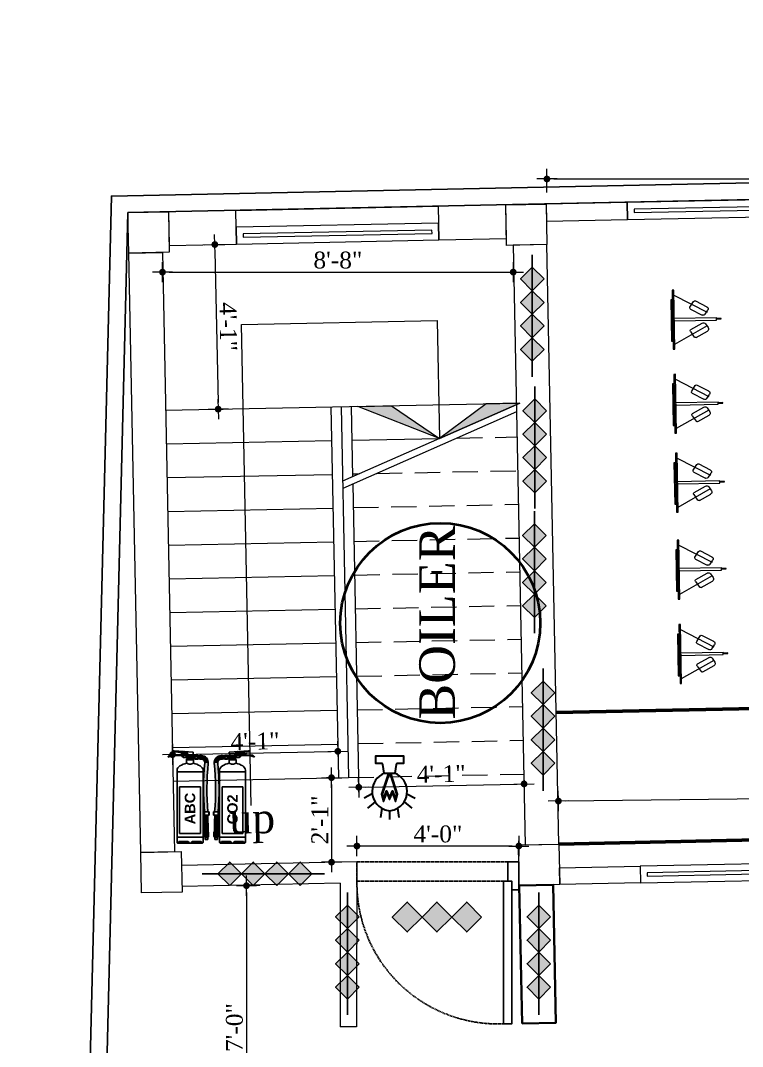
# Model space of a CAD drawing. Header units: inches. Extents: x -250485 to 735580, y -140410 to 288049.
# Drawn here: x 22207.2 to 22421.2, y 22038.8 to 22343.1 of the extents above; entities that cross this region are included whole.
import ezdxf

# ---------------------------------------------------------------- set-up
doc = ezdxf.new("R2010")
doc.units = ezdxf.units.IN
doc.header["$MEASUREMENT"] = 0
doc.header["$PDMODE"] = 35
doc.linetypes.add('DASH', pattern=[0.35, 0.25, -0.1])
doc.linetypes.add('DASHED2', pattern=[0.375, 0.25, -0.125])
doc.layers.get('0').update_dxf_attribs({"lineweight": 0})
doc.layers.get('Defpoints').update_dxf_attribs({"lineweight": 0})
for name, color, linetype, lineweight in [('A column', 106, 'Continuous', 40), ('A window', 150, 'Continuous', 0), ('COLUMN-2', 102, 'Continuous', 0), ('Emergency Light', 251, 'Continuous', 15), ('Layer1', 134, 'Continuous', 0), ('Machine', 222, 'Continuous', 0), ('New furniture', 42, 'Continuous', 9), ('New stair', 40, 'Continuous', 35), ('new stair full height', 6, 'Continuous', 0), ('New Wall', 7, 'Continuous', 5), ('New window', 132, 'Continuous', 35), ('sheet', 7, 'Continuous', 15), ('Text', 7, 'Continuous', 0), ('wall', 7, 'Continuous', 0)]:
    doc.layers.add(name, color=color, linetype=linetype, lineweight=lineweight)
for name, color, linetype in [('A site line', 7, 'Continuous'), ('BOUNDARY_WALLP1', 7, 'Continuous'), ('bp door', 40, 'Continuous'), ('fire rated wall', 7, 'Continuous'), ('FIREACC', 30, 'Continuous'), ('OUTSIDE', 253, 'Continuous')]:
    doc.layers.add(name, color=color, linetype=linetype)
doc.styles.add('ARCH', font='times.ttf')
doc.styles.add('REG', font='times.ttf')
doc.styles.get("Standard").update_dxf_attribs({"font": 'arialbd.ttf', "height": 24})
doc.dimstyles.new('Dim-Pres', dxfattribs={"dimtxt": 5.5, "dimasz": 2, "dimexe": 1.5, "dimexo": 1.5, "dimgap": 1, "dimtad": 3, "dimdec": 0, "dimzin": 3, "dimdsep": 46, "dimlunit": 4, "dimtxsty": 'REG', "dimblk": 'point', "dimcen": 2, "dimclrd": 256, "dimclre": 256, "dimclrt": 7, "dimadec": 0, "dimazin": 0, "dimtfac": 0.75, "dimtdec": 0, "dimtmove": 1, "dimatfit": 3, "dimldrblk": 'point', "dimfxl": 0, "dimtolj": 1, "dimtzin": 0, "dimlwd": -1, "dimlwe": -1, "dimarcsym": 1})

# ---------------------------------------------------------------- blocks, each defined once
blk = doc.blocks.new('A$C410B7781')
at = {"layer": 'A window', "ltscale": 30}
blk.add_lwpolyline([(-51.04, 7.56), (-51.04, 2.56), (8.96, 2.56), (8.96, 7.56), (-51.04, 7.56)], dxfattribs=at)
blk.add_lwpolyline([(-49.04, 5.56), (-49.04, 4.56), (6.96, 4.56), (6.96, 5.56)], close=True, dxfattribs=at)
blk = doc.blocks.new('dot')
at = {"color": 4}
for p, q in [((-1.5, 0), (1.5, 0)), ((0, 1.5), (0, -1.5))]:
    blk.add_line(p, q, dxfattribs=at)
at = {"color": 6, "const_width": 0.5}
blk.add_lwpolyline([(-0.25, 0, 1), (0.25, 0, 1)], format="xyb", close=True, dxfattribs=at)
blk = doc.blocks.new('point')
blk.add_blockref('dot', (0, 0))
blk = doc.blocks.new('*D109')
at = {"layer": 'Defpoints', "color": 0, "ltscale": 30, "transparency": 16777216}
for p in [(22252.2, 22127.53, -1.21), (22301.19, 22128.51, -1.21), (22301.23, 22126.35)]:
    blk.add_point(p, dxfattribs=at)
at = {"layer": 'Layer1', "ltscale": 30, "transparency": 16777216}
for p, q in [((22252.23, 22126.1), (22252.27, 22123.86)), ((22254.24, 22125.4), (22299.23, 22126.31)), ((22301.22, 22127.08), (22301.26, 22124.85))]:
    blk.add_line(p, q, dxfattribs=at)
at = {"layer": 'Layer1', "ltscale": 30, "transparency": 16777216, "xscale": 2, "yscale": 2, "zscale": 2}
for p, rotation in [((22301.23, 22126.35), 1.148867974905151), ((22252.24, 22125.36), 181.1488679749052)]:
    blk.add_blockref('point', p, dxfattribs=dict(at, rotation=rotation))
at = {"layer": 'Layer1', "color": 7, "ltscale": 30, "transparency": 16777216, "insert": (22276.67, 22129.35), "char_height": 5, "attachment_point": 5, "rotation": 1.1489, "style": 'REG'}
blk.add_mtext('\\A1;4\'-1"', dxfattribs=at)
blk = doc.blocks.new('*D110')
at = {"layer": 'Defpoints', "color": 0, "ltscale": 30, "transparency": 16777216}
for p in [(22356.18, 22129.61), (22307.19, 22128.63, -1.21), (22356.44, 22116.67)]:
    blk.add_point(p, dxfattribs=at)
at = {"layer": 'Layer1', "ltscale": 30, "transparency": 16777216}
for p, q in [((22356.36, 22120.67), (22356.47, 22115.17)), ((22307.37, 22119.67), (22307.48, 22114.19)), ((22309.45, 22115.73), (22354.44, 22116.63))]:
    blk.add_line(p, q, dxfattribs=at)
at = {"layer": 'Layer1', "ltscale": 30, "transparency": 16777216, "xscale": 2, "yscale": 2, "zscale": 2}
for p, rotation in [((22307.45, 22115.69), 181.1488679749052), ((22356.44, 22116.67), 1.148867974905151)]:
    blk.add_blockref('point', p, dxfattribs=dict(at, rotation=rotation))
at = {"layer": 'Layer1', "color": 7, "ltscale": 30, "transparency": 16777216, "insert": (22331.87, 22119.68), "char_height": 5, "attachment_point": 5, "rotation": 1.1489, "style": 'REG'}
blk.add_mtext('\\A1;4\'-1"', dxfattribs=at)
blk = doc.blocks.new('*D111')
at = {"layer": 'Defpoints', "color": 0, "ltscale": 30, "transparency": 16777216}
for p in [(22261.21, 22276.57, 12.11), (22262.19, 22227.75, -1.21), (22265.75, 22227.82)]:
    blk.add_point(p, dxfattribs=at)
at = {"layer": 'Layer1', "ltscale": 30, "transparency": 16777216}
for p, q in [((22264.15, 22276.63), (22266.27, 22276.67)), ((22264.81, 22274.64), (22265.71, 22229.82)), ((22263.65, 22227.78), (22267.24, 22227.85))]:
    blk.add_line(p, q, dxfattribs=at)
at = {"layer": 'Layer1', "ltscale": 30, "transparency": 16777216, "xscale": 2, "yscale": 2, "zscale": 2}
for p, rotation in [((22264.77, 22276.64), 91.14886797490352), ((22265.75, 22227.82), 271.1488679749035)]:
    blk.add_blockref('point', p, dxfattribs=dict(at, rotation=rotation))
at = {"layer": 'Layer1', "color": 7, "ltscale": 30, "transparency": 16777216, "insert": (22268.76, 22252.3), "char_height": 5, "attachment_point": 5, "rotation": 271.1489, "style": 'REG'}
blk.add_mtext('\\A1;4\'-1"', dxfattribs=at)
blk = doc.blocks.new('MS')
at = {"layer": 'Machine'}
for p, q in [((2395.8, 2638.3), (2670.9, 2488.9)), ((2528.8, 2535.5), (2560.1, 2582.2)), ((2575.8, 2586.1), (2670.5, 2534.7)), ((2533.1, 2518.2), (2629.1, 2466.2)), ((2655.2, 2472.6), (2677.6, 2506)), ((2747.9, 2443.5), (2747.9, 2422.3)), ((2395.8, 2227.5), (2670.9, 2376.9)), ((2528.8, 2330.3), (2560.1, 2283.6)), ((2533.1, 2347.6), (2629.1, 2399.6)), ((2575.8, 2279.7), (2670.5, 2331.1)), ((2655.2, 2393.2), (2677.6, 2359.8))]:
    blk.add_line(p, q, dxfattribs=at)
for points in [[(2382.2, 2679.8), (2395.8, 2679.8), (2395.8, 2186), (2382.2, 2186)], [(2382.2, 2266.4), (2368.6, 2266.4), (2368.6, 2613.7), (2382.2, 2613.7)], [(2747.9, 2434.9), (2787.4, 2434.9), (2787.4, 2430.9), (2747.9, 2430.9)]]:
    blk.add_lwpolyline(points, close=True, dxfattribs=at)
for points in [[(2395.8, 2443.5), (2747.9, 2443.5)], [(2395.8, 2422.3), (2747.9, 2422.3)]]:
    blk.add_lwpolyline(points, dxfattribs=at)
for centre, radius, start, end in [((2570.1, 2575.5), 12, 61.51497, 146.245), ((2538.8, 2528.8), 12, 146.245, 241.51497), ((2660.9, 2517.1), 20, 326.245, 61.51497), ((2638.6, 2483.7), 20, 241.51497, 326.245), ((2538.8, 2337), 12, 118.48503, 213.755), ((2638.6, 2382.1), 20, 33.755, 118.48503), ((2660.9, 2348.7), 20, 298.48503, 33.755), ((2570.1, 2290.3), 12, 213.755, 298.48503)]:
    blk.add_arc(centre, radius, start, end, dxfattribs=at)
blk = doc.blocks.new('A$C6C0F28B8')
at = {"layer": 'Machine'}
for p, q in [((12.97, 50.91), (27.15, 65.09)), ((39.88, 52.36), (27.15, 65.09)), ((0, 25.21), (34.93, 60.14)), ((-45.94, 41.95), (-36.65, 57.37)), ((-19.06, 46.78), (-36.65, 57.37)), ((0, 25.21), (-42.75, 51.6)), ((25.7, 38.18), (39.88, 52.36)), ((-28.15, 31.24), (-45.94, 41.95)), ((0, 25.21), (0, -32.2)), ((-9, -30.2), (-9, -2.69)), ((9, -30.2), (9, -2.69)), ((9, -30.2), (-9, -30.2))]:
    blk.add_line(p, q, dxfattribs=at)
blk.add_circle((0, 25.21), 28.79, dxfattribs=at)
blk.add_circle((0, 25.21), 28.79, dxfattribs=at)
at = {"layer": 'Machine', "yscale": 0.0393700787401485}
for p, xscale, zscale in [((-185.47, -15.49), 0.0393700787401485, 0.0393700787401485), ((185.47, -15.49), -0.0393700787401485, 0.03937007874015701), ((-185.47, -43.35), 0.0393700787401485, 0.0393700787401485), ((185.47, -43.35), -0.0393700787401485, 0.03937007874015701), ((-185.47, -72.01), 0.0393700787401485, 0.0393700787401485), ((185.47, -72.01), -0.0393700787401485, 0.03937007874015701), ((-185.47, -97.99), 0.0393700787401485, 0.0393700787401485), ((185.47, -97.99), -0.0393700787401485, 0.03937007874015701), ((-185.47, -125.74), 0.0393700787401485, 0.0393700787401485), ((185.47, -125.74), -0.0393700787401485, 0.03937007874015701)]:
    blk.add_blockref('MS', p, dxfattribs=dict(at, xscale=xscale, zscale=zscale))
blk = doc.blocks.new('gdg')
at = {"layer": 'fire rated wall'}
h = blk.add_hatch(color=1, dxfattribs=at)
h.dxf.hatch_style = 1
h.paths.add_polyline_path([(9432288.36, -5613575.81), (9432298.69, -5613586.13), (9432309.02, -5613575.81)])
h.paths.add_polyline_path([(9432309.02, -5613575.81), (9432298.69, -5613565.48), (9432288.36, -5613575.81)])
h.paths.add_polyline_path([(9432309.02, -5613575.81), (9432329.68, -5613575.81), (9432319.35, -5613565.48)])
h.paths.add_polyline_path([(9432309.02, -5613575.81), (9432319.35, -5613586.13), (9432329.68, -5613575.81)])
h = blk.add_hatch(color=1, dxfattribs=at)
h.dxf.hatch_style = 1
h.paths.add_polyline_path([(9432329.68, -5613575.81), (9432340.01, -5613586.13), (9432350.33, -5613575.81)])
h.paths.add_polyline_path([(9432350.33, -5613575.81), (9432340.01, -5613565.48), (9432329.68, -5613575.81)])
h.paths.add_polyline_path([(9432350.33, -5613575.81), (9432370.99, -5613575.81), (9432360.66, -5613565.48)])
h.paths.add_polyline_path([(9432350.33, -5613575.81), (9432360.66, -5613586.13), (9432370.99, -5613575.81)])
at = {"layer": 'fire rated wall', "color": 1, "elevation": 0}
for points in [[(9432298.69, -5613586.13), (9432309.02, -5613575.81), (9432298.69, -5613565.48), (9432288.36, -5613575.81)], [(9432319.35, -5613586.13), (9432329.68, -5613575.81), (9432319.35, -5613565.48), (9432309.02, -5613575.81)], [(9432340.01, -5613586.13), (9432350.33, -5613575.81), (9432340.01, -5613565.48), (9432329.68, -5613575.81)], [(9432360.66, -5613586.13), (9432370.99, -5613575.81), (9432360.66, -5613565.48), (9432350.33, -5613575.81)]]:
    blk.add_lwpolyline(points, close=True, dxfattribs=at)
blk.add_lwpolyline([(9432274.59, -5613575.81), (9432381.96, -5613575.81)], dxfattribs=at)
blk = doc.blocks.new('FD-1')
at = {"ltscale": 100000}
h = blk.add_hatch(color=1, dxfattribs=at)
h.paths.add_polyline_path([(3873.9, -11549.16), (3870.55, -11545.81), (3867.21, -11549.15), (3867.22, -11549.16), (3867.21, -11549.18), (3870.55, -11552.52)])
h.paths.add_polyline_path([(3863.86, -11545.81), (3860.51, -11549.17), (3863.86, -11552.52), (3867.21, -11549.18), (3867.19, -11549.17), (3867.21, -11549.15)])
h = blk.add_hatch(color=1, dxfattribs=at)
h.paths.add_polyline_path([(3880.59, -11549.16), (3877.23, -11545.81), (3873.89, -11549.15), (3873.9, -11549.16), (3873.89, -11549.18), (3877.24, -11552.52)])
h.paths.add_polyline_path([(3870.55, -11545.81), (3867.19, -11549.17), (3870.55, -11552.52), (3873.89, -11549.18), (3873.88, -11549.17), (3873.89, -11549.15)])
at = {"layer": 'bp door', "color": 1, "linetype": 'DASH'}
for p, q in [((3854.63, -11557.2), (3888.54, -11557.2)), ((3888.54, -11557.2), (3888.54, -11561.56)), ((3854.63, -11561.56), (3888.54, -11561.56))]:
    blk.add_line(p, q, dxfattribs=at)
at = {"layer": 'bp door', "color": 1}
for points in [[(3855.56, -11525.15), (3853.69, -11525.15), (3853.69, -11557.2), (3855.56, -11557.2)], [(3860.51, -11549.17), (3863.86, -11552.52), (3867.22, -11549.16), (3863.86, -11545.81)], [(3867.19, -11549.17), (3870.55, -11552.52), (3873.9, -11549.16), (3870.55, -11545.81)], [(3873.88, -11549.17), (3877.24, -11552.52), (3880.59, -11549.16), (3877.23, -11545.81)], [(3854.63, -11557.2), (3853.69, -11557.2), (3853.69, -11555.32), (3852.13, -11555.32), (3852.13, -11561.56), (3854.63, -11561.56)]]:
    blk.add_lwpolyline(points, close=True, dxfattribs=at)
at = {"layer": 'bp door', "color": 1, "linetype": 'DASH'}
blk.add_arc((3856.85, -11556.82), 31.7, 359.3284, 92.3206, dxfattribs=at)
blk = doc.blocks.new('*D366')
at = {"layer": 'Defpoints', "color": 0, "ltscale": 30, "transparency": 16777216}
for p in [(22302.39, 22118.53, -12.82), (22299.37, 22093.47), (22302.89, 22093.47, -12.82)]:
    blk.add_point(p, dxfattribs=at)
at = {"layer": 'Layer1', "ltscale": 30, "transparency": 16777216}
for p, q in [((22299.7, 22118.53), (22297.87, 22118.53)), ((22299.37, 22116.53), (22299.37, 22095.47)), ((22299.87, 22093.47), (22297.87, 22093.47))]:
    blk.add_line(p, q, dxfattribs=at)
at = {"layer": 'Layer1', "ltscale": 30, "transparency": 16777216, "xscale": 2, "yscale": 2, "zscale": 2}
for p, rotation in [((22299.37, 22118.53), 90), ((22299.37, 22093.47), 270)]:
    blk.add_blockref('point', p, dxfattribs=dict(at, rotation=rotation))
at = {"layer": 'Layer1', "color": 7, "ltscale": 30, "transparency": 16777216, "insert": (22295.87, 22106), "char_height": 5, "attachment_point": 5, "rotation": 90, "style": 'REG'}
blk.add_mtext('\\A1;2\'-1"', dxfattribs=at)
blk = doc.blocks.new('*D367')
at = {"layer": 'Defpoints', "color": 0, "ltscale": 30, "transparency": 16777216}
for p in [(22306.9, 22098.26), (22306.9, 22093.55, -12.82), (22354.9, 22093.55, -12.82)]:
    blk.add_point(p, dxfattribs=at)
at = {"layer": 'Layer1', "ltscale": 30, "transparency": 16777216}
for p, q in [((22306.9, 22097.36), (22306.9, 22099.76)), ((22354.9, 22097.36), (22354.9, 22099.76)), ((22352.9, 22098.26), (22308.9, 22098.26))]:
    blk.add_line(p, q, dxfattribs=at)
at = {"layer": 'Layer1', "ltscale": 30, "transparency": 16777216, "xscale": 2, "yscale": 2, "zscale": 2, "rotation": 180}
blk.add_blockref('point', (22306.9, 22098.26), dxfattribs=at)
at = {"layer": 'Layer1', "ltscale": 30, "transparency": 16777216, "xscale": 2, "yscale": 2, "zscale": 2}
blk.add_blockref('point', (22354.9, 22098.26), dxfattribs=at)
at = {"layer": 'Layer1', "color": 7, "ltscale": 30, "transparency": 16777216, "insert": (22330.9, 22101.81), "char_height": 5, "attachment_point": 5, "style": 'REG'}
blk.add_mtext('\\A1;4\'-0"', dxfattribs=at)
blk = doc.blocks.new('A$C16DB04AD')
at = {"layer": 'Emergency Light', "color": 154, "lineweight": 30}
for p, q in [((-6.54, -14.39), (-9.59, -15.98)), ((6.54, -14.39), (9.59, -15.98)), ((-5.43, -17.4), (-8.33, -19.77)), ((5.43, -17.4), (8.33, -19.77)), ((-2.95, -19.78), (-3.46, -23.22)), ((0, -20.7), (0, -24)), ((2.95, -19.78), (3.46, -23.22))]:
    blk.add_line(p, q, dxfattribs=at)
blk.add_lwpolyline([(-2, -6.57), (-2.49, -3.28, 0.371278), (-2.94, -2.89), (-5.25, -2.89), (-5.25, 0), (5.25, 0), (5.25, -2.89), (2.94, -2.89, 0.371278), (2.49, -3.28), (2, -6.57)], format="xyb", dxfattribs=at)
at = {"layer": 'Emergency Light', "color": 1, "lineweight": 30}
blk.add_lwpolyline([(-0.43, -6.57), (-3.01, -14.48), (-2.28, -17.27), (-1.1, -13.91), (0, -16.5), (1.1, -13.91), (2.28, -17.27), (3.01, -14.48), (0.43, -6.57)], dxfattribs=at)
blk.add_lwpolyline([(0.43, -7.28, 0.690361), (-0.43, -7.28), (-2.75, -14.5), (-2.25, -16.42), (-1.12, -13.21), (0, -15.86), (1.12, -13.21), (2.25, -16.42), (2.75, -14.5), (0.43, -7.28)], format="xyb", dxfattribs=at)
at = {"layer": 'Emergency Light', "color": 154, "lineweight": 30}
blk.add_lwpolyline([(-2.02, -6.58), (2, -6.57)], dxfattribs=at)
for centre, radius, start, end in [((0.78, -13.41), 7.38, 112.0671, 245.9767), ((-0.78, -13.41), 7.38, 294.0233, 67.9329), ((0, -15.96), 4.74, 241.9689, 298.0311)]:
    blk.add_arc(centre, radius, start, end, dxfattribs=at)
blk = doc.blocks.new('*U196')
at = {"layer": 'OUTSIDE', "linetype": 'Continuous'}
for points in [[(-100.1, 481.8), (-104.2, 460.2), (-78.9, 477.6)], [(-78.9, 477.6), (-104.2, 460.2), (-84.3, 462.4)], [(-85.3, 498), (-100.1, 481.8), (-46.6, 485.8)], [(-46.6, 485.8), (-100.1, 481.8), (-64, 484)], [(-64, 484), (-100.1, 481.8), (-78.9, 477.6)], [(-64.2, 504), (-85.3, 498), (-52.4, 503.4)], [(-52.4, 503.4), (-85.3, 498), (-46.6, 502.2)], [(-43.2, 502.2), (-85.3, 498), (-43.2, 485.8)], [(-85.3, 498), (-43.2, 502.2), (-46.6, 502.2)], [(-85.3, 498), (-46.6, 485.8), (-43.2, 485.8)], [(-52.4, 503.4), (-58.3, 504), (-64.2, 504)], [(-46.6, 485.8), (-64, 484), (-52.4, 484.6)], [(-52.4, 484.6), (-64, 484), (-58.3, 484)], [(-84.3, 462.4), (-104.2, 460.2), (-76.6, 321.2)], [(-104.2, 460.2), (-96.6, 320.1), (-76.6, 321.2)], [(-96.6, 320.1), (-102.4, 180), (-82.5, 180)], [(-76.6, 321.2), (-96.6, 320.1), (-82.5, 180)], [(-82, 160), (-102.8, 111), (-82.8, 111)], [(-102, 160), (-102.8, 111), (-82, 160)], [(-102.8, 111), (-104.2, 62), (-84.2, 62)], [(-82.8, 111), (-102.8, 111), (-84.2, 62)]]:
    blk.add_solid(points, dxfattribs=at)
blk = doc.blocks.new('*U195')
at = {"layer": 'OUTSIDE', "linetype": 'Continuous'}
for points in [[(0, 488.3), (-0.7, 487.2), (0.9, 485.5)], [(-0.7, 487.2), (-0.3, 486), (0.9, 485.5)], [(0.4, 499.9), (0, 488.3), (0.9, 485.5)], [(0.8, 499.9), (0.4, 499.9), (0.9, 485.5)], [(0.9, 499.9), (0.8, 499.9), (0.9, 485.5)], [(0.9, 499.9), (0.9, 485.5), (1.7, 488.3)], [(1.2, 499.9), (0.9, 499.9), (1.7, 488.3)], [(1.7, 488.3), (0.9, 485.5), (2.4, 487.2)], [(2.4, 487.2), (0.9, 485.5), (2, 486)]]:
    blk.add_solid(points, dxfattribs=at)
blk = doc.blocks.new('CO2')
at = {"layer": 'FIREACC', "color": 31}
for p, q in [((-39657, 31717.2), (-39568.9, 31723.6)), ((-39657, 31717.2), (-39655.8, 31701.2)), ((-39630.5, 31701.2), (-39655.9, 31701.2)), ((-39655.9, 31685.2), (-39655.9, 31701.2)), ((-39655.3, 31701.2), (-39655.7, 31707.1)), ((-39651.6, 31705.1), (-39631.2, 31704)), ((-39651.5, 31703.5), (-39651.6, 31705.1)), ((-39651.6, 31702.6), (-39630.7, 31701.9)), ((-39630.7, 31704), (-39626.1, 31703.7)), ((-39630.2, 31701.9), (-39604.6, 31701.1)), ((-39628.1, 31701.2), (-39630, 31701.2)), ((-39628.1, 31697.8), (-39628.1, 31701.2)), ((-39628.1, 31685.2), (-39628.1, 31697.1)), ((-39623.8, 31709.3), (-39623.6, 31706.3)), ((-39623.7, 31707.7), (-39603.7, 31706.7)), ((-39621.8, 31711.8), (-39606.4, 31714)), ((-39605.9, 31714.1), (-39564.7, 31719.9)), ((-39604.2, 31701.1), (-39557.5, 31699.5)), ((-39603.3, 31706.6), (-39552.1, 31703.9)), ((-39658, 31682), (-39626, 31682)), ((-39658, 31682), (-39658, 31666)), ((-39657.2, 31685.2), (-39626.8, 31685.2)), ((-39657.2, 31683.6), (-39657.2, 31682)), ((-39657.2, 31683.6), (-39626.8, 31683.6)), ((-39626.8, 31683.6), (-39626.8, 31682)), ((-39626, 31682), (-39626, 31666)), ((-39702, 31633.6), (-39702, 31300.6)), ((-39582, 31633.6), (-39582, 31300.6)), ((-39655.3, 31305.6), (-39691, 31305.6)), ((-39628.7, 31305.6), (-39593.9, 31305.6))]:
    blk.add_line(p, q, dxfattribs=at)
for centre, radius in [((-39653.4, 31703.3), 0.818), ((-39642, 31693.2), 8), ((-39642, 31693.2), 7.11)]:
    blk.add_circle(centre, radius, dxfattribs=at)
for centre, radius, start, end in [((-39653.4, 31703.3), 1.96, 184.1612, 4.1612), ((-39626, 31706.1), 2.4, 266.9201, 4.1612), ((-39621.4, 31709.5), 2.4, 97.9905, 184.1612), ((-39568.7, 31719.6), 4, 4.1612, 94.1612), ((-39562.3, 31655.6), 44.2, 59.9746, 83.8066), ((-39555.6, 31687.7), 16.6, 21.9213, 77.9269), ((-39675.9, 31630.6), 26.3, 119.5311, 173.3898), ((-39641.5, 31581.1), 86.5, 100.9999, 123.208), ((-39657.2, 31684.4), 0.8, 90, 270), ((-39626.8, 31684.4), 0.8, 270, 90), ((-39642.5, 31581.1), 86.5, 56.792, 79.0001), ((-39608.1, 31630.6), 26.3, 6.6102, 60.4689), ((-39697.8, 31302.3), 4.51, 202.0814, 252.7663), ((-39699.4, 31302.4), 4.45, 276.3773, 340.9868), ((-39686.5, 31298.3), 9.06, 135.2683, 162.981), ((-39690.5, 31301.8), 3.74, 83.2574, 130.4174), ((-39654.9, 31298.8), 6.79, 39.6417, 93.3999), ((-39642.3, 31305.7), 7.75, 199.8006, 272.52), ((-39641.7, 31305.7), 7.75, 267.48, 340.1994), ((-39629.1, 31298.8), 6.79, 86.6001, 140.3583), ((-39593.5, 31301.8), 3.74, 49.5826, 96.7426), ((-39597.5, 31298.3), 9.06, 17.019, 44.7317), ((-39584.6, 31302.4), 4.45, 199.0132, 263.6227), ((-39586.2, 31302.3), 4.51, 287.2337, 337.9186)]:
    blk.add_arc(centre, radius, start, end, dxfattribs=at)
at = {"layer": 'OUTSIDE', "color": 31}
for p, q in [((-39694.1, 31701.2), (-39689.3, 31701.2)), ((-39677.2, 31701.2), (-39665.8, 31701.2)), ((-39677.2, 31701.2), (-39677.2, 31685.2)), ((-39677.2, 31697.8), (-39665.5, 31697.8)), ((-39677.2, 31688.6), (-39665.5, 31688.6)), ((-39677.1, 31698.9), (-39665.5, 31698.9)), ((-39677.1, 31687.5), (-39665.5, 31687.5)), ((-39661.2, 31699.5), (-39655.9, 31699.5)), ((-39661.2, 31699.5), (-39661.2, 31686.9)), ((-39661.2, 31695.5), (-39655.9, 31695.5)), ((-39661.2, 31690.9), (-39655.9, 31690.9)), ((-39661.2, 31686.9), (-39655.9, 31686.9)), ((-39655.8, 31701.2), (-39655.3, 31701.2)), ((-39644.9, 31695), (-39646.8, 31696.2)), ((-39642.7, 31689.4), (-39644.7, 31699.8)), ((-39642.4, 31697.9), (-39642.7, 31688.6)), ((-39642.4, 31697.9), (-39642, 31697.9)), ((-39641.7, 31697.9), (-39642, 31697.9)), ((-39641.7, 31697.9), (-39642, 31697.9)), ((-39641.7, 31697.9), (-39641.3, 31688.6)), ((-39641.3, 31689.4), (-39639.3, 31699.8)), ((-39639.1, 31695), (-39637.2, 31696.2)), ((-39632.4, 31706.4), (-39630.6, 31706.4)), ((-39630.6, 31705.7), (-39632.4, 31705.7)), ((-39677.2, 31685.2), (-39665.8, 31685.2)), ((-39702, 31626), (-39582, 31626)), ((-39702, 31326), (-39582, 31326)), ((-39699.2, 31298), (-39584.8, 31298))]:
    blk.add_line(p, q, dxfattribs=at)
at = {"layer": 'OUTSIDE', "color": 1}
for p, q in [((-39677.3, 31699.8), (-39679.9, 31699.8)), ((-39677.3, 31686.6), (-39679.9, 31686.6)), ((-39694.1, 31685.2), (-39689.3, 31685.2)), ((-39690, 31557.8), (-39690, 31341.8)), ((-39594, 31557.8), (-39690, 31557.8)), ((-39594, 31341.8), (-39594, 31557.8)), ((-39730, 31442), (-39730, 31426)), ((-39702, 31442), (-39730, 31442)), ((-39702, 31426), (-39730, 31426)), ((-39727.9, 31442), (-39727.9, 31426)), ((-39708, 31442), (-39708, 31426)), ((-39727.7, 31347.6), (-39727.7, 31346)), ((-39708.5, 31347.6), (-39727.7, 31347.6)), ((-39727.2, 31346), (-39727.7, 31346)), ((-39727.7, 31346), (-39727.7, 31328)), ((-39727.2, 31345.9), (-39727.2, 31328)), ((-39710.1, 31326), (-39726.1, 31326)), ((-39724.9, 31325), (-39724.9, 31326)), ((-39724.9, 31325), (-39711.3, 31325)), ((-39721.9, 31346), (-39724.3, 31346)), ((-39724.3, 31345.9), (-39724.3, 31328)), ((-39724.3, 31325), (-39724.3, 31314)), ((-39724.3, 31324.1), (-39711.8, 31324.1)), ((-39711.8, 31314), (-39724.3, 31314)), ((-39721.9, 31345.9), (-39721.9, 31328)), ((-39719.3, 31326), (-39719.3, 31346)), ((-39716.9, 31346), (-39719.3, 31346)), ((-39716.9, 31326), (-39716.9, 31346)), ((-39716.9, 31326), (-39716.9, 31346)), ((-39714.2, 31346), (-39711.8, 31346)), ((-39714.2, 31345.9), (-39714.2, 31328)), ((-39711.8, 31345.9), (-39711.8, 31328)), ((-39711.8, 31325), (-39711.8, 31314)), ((-39711.3, 31325), (-39711.3, 31326)), ((-39708.9, 31346), (-39708.5, 31346)), ((-39708.9, 31345.9), (-39708.9, 31328)), ((-39708.5, 31347.6), (-39708.5, 31346)), ((-39708.5, 31346), (-39708.5, 31328)), ((-39690, 31341.8), (-39594, 31341.8))]:
    blk.add_line(p, q, dxfattribs=at)
at = {"layer": 'OUTSIDE', "color": 31}
for centre, radius, start, end in [((-39694, 31669), 32.2, 90.1556, 185.0263), ((-39691.3, 31730.2), 45.1, 272.4836, 284.5448), ((-39666, 31693.8), 7.45, 50.2127, 88.8117), ((-39666, 31692.6), 7.45, 271.1883, 309.7873), ((-39665.6, 31700.9), 1.98, 271.9881, 358.9526), ((-39667.9, 31693.2), 5.13, 297.4534, 62.5466), ((-39665.6, 31685.5), 1.98, 1.0474, 88.0119), ((-39642, 31693.2), 5.65, 115.6308, 148.0837), ((-39642, 31693.2), 3.41, 125.5003, 148.0837), ((-39642, 31687.6), 1.22, 124.6063, 55.8009), ((-39642, 31693.2), 3.41, 31.9163, 54.4997), ((-39642, 31693.2), 5.65, 31.9163, 64.3692), ((-39632.4, 31706), 0.343, 90, 270), ((-39617.3, 31705.9), 14, 181.0255, 178.2204), ((-39617.3, 31705.9), 13.6, 181.0585, 178.1631), ((-39630.6, 31706), 0.343, 270, 90), ((-40885.3, 31546.6), 1165.4, 354.8506, 5.8887), ((-39694, 31669), 16.2, 90.3251, 183.7727), ((-40874.1, 31547.2), 1170.2, 354.8444, 5.9227), ((-39644.1, 31689.8), 27.6, 239.6837, 274.3046), ((-39639.5, 31687.9), 25.7, 264.3962, 301.6155)]:
    blk.add_arc(centre, radius, start, end, dxfattribs=at)
at = {"layer": 'OUTSIDE', "color": 1}
for centre, radius, start, end in [((-39691.3, 31656.2), 45.1, 75.4552, 87.5164), ((-42910.4, 31458.9), 3186.3, 357.9975, 359.4077), ((-42910.4, 31458.9), 3202.3, 358.0075, 359.4106), ((-39724.8, 31328.7), 2.97, 192.2541, 244.019), ((-39724.3, 31328.7), 2.97, 192.2541, 244.019), ((-39721.4, 31328.7), 2.97, 192.2541, 244.019), ((-39719, 31328.7), 2.97, 192.2541, 244.019), ((-39717.1, 31328.7), 2.97, 295.981, 347.7459), ((-39714.7, 31328.7), 2.97, 295.981, 347.7459), ((-39711.8, 31328.7), 2.97, 295.981, 347.7459), ((-39711.4, 31328.7), 2.97, 295.981, 347.7459)]:
    blk.add_arc(centre, radius, start, end, dxfattribs=at)
at = {"layer": 'OUTSIDE', "color": 1, "linetype": 'Continuous', "xscale": 0.8000000000029104, "yscale": 0.7999999999992724, "zscale": 0.7999999999999443}
blk.add_blockref('*U196', (-39642.7, 31298), dxfattribs=at)
at = {"layer": 'OUTSIDE', "color": 31, "linetype": 'Continuous', "xscale": 0.8000000000029104, "yscale": 0.7999999999992724, "zscale": 0.7999999999999443}
blk.add_blockref('*U195', (-39642.7, 31298), dxfattribs=at)
at = {"layer": 'sheet', "color": 5, "insert": (-39666.5, 31384.5), "char_height": 48, "width": 165, "attachment_point": 1, "rotation": 90}
blk.add_mtext('{\\C6;CO2}', dxfattribs=at)
blk = doc.blocks.new('ABC')
at = {"layer": 'FIREACC', "color": 11}
for p, q in [((-39154.2, 31706.6), (-39205.4, 31703.9)), ((-39153.3, 31701.1), (-39200, 31699.5)), ((-39151.6, 31714.1), (-39192.8, 31719.9)), ((-39100.5, 31717.2), (-39188.6, 31723.6)), ((-39133.8, 31707.7), (-39153.8, 31706.7)), ((-39127.3, 31701.9), (-39152.9, 31701.1)), ((-39135.7, 31711.8), (-39151.1, 31714)), ((-39133.7, 31709.3), (-39133.9, 31706.3)), ((-39126.8, 31704), (-39131.4, 31703.7)), ((-39129.4, 31697.8), (-39129.4, 31701.2)), ((-39129.4, 31701.2), (-39127.5, 31701.2)), ((-39129.4, 31685.2), (-39129.4, 31697.1)), ((-39127, 31701.2), (-39101.6, 31701.2)), ((-39105.9, 31702.6), (-39126.8, 31701.9)), ((-39105.9, 31705.1), (-39126.3, 31704)), ((-39106, 31703.5), (-39105.9, 31705.1)), ((-39102.2, 31701.2), (-39101.8, 31707.1)), ((-39100.5, 31717.2), (-39101.7, 31701.2)), ((-39101.6, 31685.2), (-39101.6, 31701.2)), ((-39099.5, 31682), (-39131.5, 31682)), ((-39131.5, 31682), (-39131.5, 31666)), ((-39100.3, 31685.2), (-39130.7, 31685.2)), ((-39130.7, 31683.6), (-39130.7, 31682)), ((-39100.3, 31683.6), (-39130.7, 31683.6)), ((-39100.3, 31683.6), (-39100.3, 31682)), ((-39099.5, 31682), (-39099.5, 31666)), ((-39175.5, 31633.6), (-39175.5, 31300.6)), ((-39055.5, 31633.6), (-39055.5, 31300.6)), ((-39128.8, 31305.6), (-39163.6, 31305.6)), ((-39102.2, 31305.6), (-39066.5, 31305.6))]:
    blk.add_line(p, q, dxfattribs=at)
for centre, radius in [((-39115.5, 31693.2), 8), ((-39115.5, 31693.2), 7.11), ((-39104.1, 31703.3), 0.818)]:
    blk.add_circle(centre, radius, dxfattribs=at)
for centre, radius, start, end in [((-39201.9, 31687.7), 16.6, 102.0731, 158.0787), ((-39195.2, 31655.6), 44.2, 96.1934, 120.0254), ((-39188.8, 31719.6), 4, 85.8388, 175.8388), ((-39136.1, 31709.5), 2.4, 355.8388, 82.0095), ((-39131.5, 31706.1), 2.4, 175.8388, 273.0799), ((-39104.1, 31703.3), 1.96, 175.8388, 355.8388), ((-39149.4, 31630.6), 26.3, 119.5311, 173.3898), ((-39115, 31581.1), 86.5, 100.9999, 123.208), ((-39130.7, 31684.4), 0.8, 90, 270), ((-39100.3, 31684.4), 0.8, 270, 90), ((-39116, 31581.1), 86.5, 56.792, 79.0001), ((-39081.6, 31630.6), 26.3, 6.6102, 60.4689), ((-39171.3, 31302.3), 4.51, 202.0814, 252.7663), ((-39172.9, 31302.4), 4.45, 276.3773, 340.9868), ((-39160, 31298.3), 9.06, 135.2683, 162.981), ((-39164, 31301.8), 3.74, 83.2574, 130.4174), ((-39128.4, 31298.8), 6.79, 39.6417, 93.3999), ((-39115.8, 31305.7), 7.75, 199.8006, 272.52), ((-39115.2, 31305.7), 7.75, 267.48, 340.1994), ((-39102.6, 31298.8), 6.79, 86.6001, 140.3583), ((-39067, 31301.8), 3.74, 49.5826, 96.7426), ((-39071, 31298.3), 9.06, 17.019, 44.7317), ((-39058.1, 31302.4), 4.45, 199.0132, 263.6227), ((-39059.7, 31302.3), 4.51, 287.2337, 337.9186)]:
    blk.add_arc(centre, radius, start, end, dxfattribs=at)
at = {"layer": 'OUTSIDE', "color": 11}
for p, q in [((-39125.1, 31706.4), (-39126.9, 31706.4)), ((-39126.9, 31705.7), (-39125.1, 31705.7)), ((-39118.4, 31695), (-39120.3, 31696.2)), ((-39116.2, 31689.4), (-39118.2, 31699.8)), ((-39115.8, 31697.9), (-39116.2, 31688.6)), ((-39115.8, 31697.9), (-39115.5, 31697.9)), ((-39115.8, 31697.9), (-39115.5, 31697.9)), ((-39115.1, 31697.9), (-39115.5, 31697.9)), ((-39115.1, 31697.9), (-39114.8, 31688.6)), ((-39114.8, 31689.4), (-39112.8, 31699.8)), ((-39112.6, 31695), (-39110.7, 31696.2)), ((-39101.7, 31701.2), (-39102.2, 31701.2)), ((-39096.3, 31699.5), (-39101.6, 31699.5)), ((-39096.3, 31695.5), (-39101.6, 31695.5)), ((-39096.3, 31690.9), (-39101.6, 31690.9)), ((-39096.3, 31686.9), (-39101.6, 31686.9)), ((-39096.3, 31699.5), (-39096.3, 31686.9)), ((-39080.4, 31698.9), (-39092, 31698.9)), ((-39080.3, 31697.8), (-39092, 31697.8)), ((-39080.3, 31688.6), (-39092, 31688.6)), ((-39080.4, 31687.5), (-39092, 31687.5)), ((-39080.3, 31701.2), (-39091.7, 31701.2)), ((-39080.3, 31701.2), (-39080.3, 31685.2)), ((-39080.2, 31686.6), (-39077.6, 31686.6)), ((-39080.3, 31685.2), (-39091.7, 31685.2)), ((-39063.4, 31685.2), (-39068.2, 31685.2)), ((-39055.5, 31626), (-39175.5, 31626)), ((-39055.5, 31326), (-39175.5, 31326)), ((-39058.3, 31298), (-39172.7, 31298))]:
    blk.add_line(p, q, dxfattribs=at)
at = {"layer": 'OUTSIDE', "color": 1}
for p, q in [((-39080.2, 31699.8), (-39077.6, 31699.8)), ((-39063.4, 31701.2), (-39068.2, 31701.2)), ((-39163.5, 31341.8), (-39163.5, 31557.8)), ((-39163.5, 31557.8), (-39067.5, 31557.8)), ((-39067.5, 31557.8), (-39067.5, 31341.8)), ((-39055.5, 31442), (-39027.5, 31442)), ((-39055.5, 31426), (-39027.5, 31426)), ((-39049.5, 31442), (-39049.5, 31426)), ((-39029.6, 31442), (-39029.6, 31426)), ((-39027.5, 31442), (-39027.5, 31426)), ((-39067.5, 31341.8), (-39163.5, 31341.8)), ((-39049, 31347.6), (-39049, 31346)), ((-39049, 31347.6), (-39029.8, 31347.6)), ((-39048.6, 31346), (-39049, 31346)), ((-39049, 31346), (-39049, 31328)), ((-39048.6, 31345.9), (-39048.6, 31328)), ((-39047.4, 31326), (-39031.4, 31326)), ((-39046.2, 31325), (-39046.2, 31326)), ((-39032.6, 31325), (-39046.2, 31325)), ((-39043.3, 31346), (-39045.7, 31346)), ((-39045.7, 31345.9), (-39045.7, 31328)), ((-39045.7, 31325), (-39045.7, 31314)), ((-39033.2, 31324.1), (-39045.7, 31324.1)), ((-39045.7, 31314), (-39033.2, 31314)), ((-39043.3, 31345.9), (-39043.3, 31328)), ((-39040.6, 31326), (-39040.6, 31346)), ((-39040.6, 31326), (-39040.6, 31346)), ((-39040.6, 31346), (-39038.2, 31346)), ((-39038.2, 31326), (-39038.2, 31346)), ((-39035.6, 31346), (-39033.2, 31346)), ((-39035.6, 31345.9), (-39035.6, 31328)), ((-39033.2, 31345.9), (-39033.2, 31328)), ((-39033.2, 31325), (-39033.2, 31314)), ((-39032.6, 31325), (-39032.6, 31326)), ((-39030.3, 31346), (-39029.8, 31346)), ((-39030.3, 31345.9), (-39030.3, 31328)), ((-39029.8, 31347.6), (-39029.8, 31346)), ((-39029.8, 31346), (-39029.8, 31328))]:
    blk.add_line(p, q, dxfattribs=at)
at = {"layer": 'OUTSIDE', "color": 11}
for centre, radius, start, end in [((-39140.2, 31705.9), 14, 1.7796, 358.9745), ((-39140.2, 31705.9), 13.6, 1.8369, 358.9415), ((-39126.9, 31706), 0.343, 90, 270), ((-39125.1, 31706), 0.343, 270, 90), ((-39115.5, 31693.2), 5.65, 115.6308, 148.0837), ((-39115.5, 31693.2), 3.41, 125.5003, 148.0837), ((-39115.5, 31687.6), 1.22, 124.1991, 55.3937), ((-39115.5, 31693.2), 3.41, 31.9163, 54.4997), ((-39115.5, 31693.2), 5.65, 31.9163, 64.3692), ((-39091.5, 31693.8), 7.45, 91.1883, 129.7873), ((-39091.5, 31692.6), 7.45, 230.2127, 268.8117), ((-39089.6, 31693.2), 5.13, 117.4534, 242.5466), ((-39091.9, 31700.9), 1.98, 181.0474, 268.0119), ((-39091.9, 31685.5), 1.98, 91.9881, 178.9526), ((-39066.2, 31730.2), 45.1, 255.4552, 267.5164), ((-39063.5, 31669), 32.2, 354.9737, 89.8444), ((-39118, 31687.9), 25.7, 238.3845, 275.6038), ((-39113.4, 31689.8), 27.6, 265.6954, 300.3163), ((-39063.5, 31669), 16.2, 356.2273, 89.6749), ((-37883.4, 31547.2), 1170.2, 174.0773, 185.1556)]:
    blk.add_arc(centre, radius, start, end, dxfattribs=at)
at = {"layer": 'OUTSIDE', "color": 1}
for centre, radius, start, end in [((-39066.2, 31656.2), 45.1, 92.4836, 104.5448), ((-37872.2, 31546.6), 1165.4, 174.1113, 185.1494), ((-35847.1, 31458.9), 3202.3, 180.5894, 181.9925), ((-35847.1, 31458.9), 3186.3, 180.5923, 182.0025), ((-39046.1, 31328.7), 2.97, 192.2541, 244.019), ((-39045.7, 31328.7), 2.97, 192.2541, 244.019), ((-39042.8, 31328.7), 2.97, 192.2541, 244.019), ((-39040.4, 31328.7), 2.97, 192.2541, 244.019), ((-39038.5, 31328.7), 2.97, 295.981, 347.7459), ((-39036.1, 31328.7), 2.97, 295.981, 347.7459), ((-39033.2, 31328.7), 2.97, 295.981, 347.7459), ((-39032.7, 31328.7), 2.97, 295.981, 347.7459)]:
    blk.add_arc(centre, radius, start, end, dxfattribs=at)
at = {"layer": 'OUTSIDE', "color": 11, "linetype": 'Continuous', "xscale": -0.8000000000029104, "yscale": 0.7999999999992724, "zscale": 0.7999999999999443}
blk.add_blockref('*U195', (-39114.8, 31298), dxfattribs=at)
at = {"layer": 'OUTSIDE', "color": 1, "linetype": 'Continuous', "xscale": -0.8000000000029104, "yscale": 0.7999999999992724, "zscale": 0.7999999999999443}
blk.add_blockref('*U196', (-39114.8, 31298), dxfattribs=at)
at = {"layer": 'sheet', "color": 5, "insert": (-39091, 31384.5), "char_height": 48, "width": 165, "attachment_point": 7, "rotation": 90}
blk.add_mtext('{\\C6;ABC}', dxfattribs=at)
blk = doc.blocks.new('*D383')
at = {"layer": 'Defpoints', "color": 0, "ltscale": 30, "transparency": 16777216}
for p in [(22353.23, 22276.4, -11.61), (22249.25, 22274.32, -12.82), (22353.23, 22268.46)]:
    blk.add_point(p, dxfattribs=at)
at = {"layer": 'Layer1', "ltscale": 30, "transparency": 16777216}
for p, q in [((22249.25, 22269.7), (22249.25, 22266.96)), ((22353.23, 22270.43), (22353.23, 22266.96)), ((22251.25, 22268.46), (22351.23, 22268.46))]:
    blk.add_line(p, q, dxfattribs=at)
at = {"layer": 'Layer1', "ltscale": 30, "transparency": 16777216, "xscale": 2, "yscale": 2, "zscale": 2, "rotation": 180}
blk.add_blockref('point', (22249.25, 22268.46), dxfattribs=at)
at = {"layer": 'Layer1', "ltscale": 30, "transparency": 16777216, "xscale": 2, "yscale": 2, "zscale": 2}
blk.add_blockref('point', (22353.23, 22268.46), dxfattribs=at)
at = {"layer": 'Layer1', "color": 7, "ltscale": 30, "transparency": 16777216, "insert": (22301.24, 22272), "char_height": 5, "attachment_point": 5, "style": 'REG'}
blk.add_mtext('\\A1;8\'-8"', dxfattribs=at)
blk = doc.blocks.new('*D384')
at = {"layer": 'Defpoints', "color": 0, "ltscale": 30, "transparency": 16777216}
for p in [(24050.55, 22302.13, -11.61), (24050.55, 22296.08), (22363.23, 22276.63, 0.5)]:
    blk.add_point(p, dxfattribs=at)
at = {"layer": 'Layer1', "ltscale": 30, "transparency": 16777216}
for p, q in [((22363.23, 22292.09), (22363.23, 22297.58)), ((24050.55, 22297.58), (24050.55, 22294.58)), ((22365.23, 22296.08), (24048.55, 22296.08)), ((23206.89, 22296.08), (23201.41, 22281.68)), ((23201.41, 22281.68), (23179.2, 22281.68))]:
    blk.add_line(p, q, dxfattribs=at)
at = {"layer": 'Layer1', "ltscale": 30, "transparency": 16777216, "xscale": 2, "yscale": 2, "zscale": 2, "rotation": 180}
blk.add_blockref('point', (22363.23, 22296.08), dxfattribs=at)
at = {"layer": 'Layer1', "ltscale": 30, "transparency": 16777216, "xscale": 2, "yscale": 2, "zscale": 2}
blk.add_blockref('point', (24050.55, 22296.08), dxfattribs=at)
at = {"layer": 'Layer1', "color": 7, "ltscale": 30, "transparency": 16777216, "insert": (23190.31, 22285.23), "char_height": 5, "attachment_point": 5, "style": 'REG'}
blk.add_mtext('\\A1;140\'-7"', dxfattribs=at)
blk = doc.blocks.new('*D542')
at = {"layer": 'Defpoints', "color": 0, "ltscale": 30, "transparency": 16777216}
for p in [(22283.11, 22086.52), (22274.15, 22002.33), (22283.11, 22002.33, -9.7)]:
    blk.add_point(p, dxfattribs=at)
at = {"layer": 'Layer1', "ltscale": 30, "transparency": 16777216}
for p, q in [((22278.15, 22086.52), (22272.65, 22086.52)), ((22274.15, 22084.52), (22274.15, 22004.33)), ((22276.69, 22002.33), (22272.65, 22002.33))]:
    blk.add_line(p, q, dxfattribs=at)
at = {"layer": 'Layer1', "ltscale": 30, "transparency": 16777216, "xscale": 2, "yscale": 2, "zscale": 2}
for p, rotation in [((22274.15, 22086.52), 90), ((22274.15, 22002.33), 270)]:
    blk.add_blockref('point', p, dxfattribs=dict(at, rotation=rotation))
at = {"layer": 'Layer1', "color": 7, "ltscale": 30, "transparency": 16777216, "insert": (22270.6, 22044.42), "char_height": 5, "attachment_point": 5, "rotation": 90, "style": 'REG'}
blk.add_mtext('\\A1;7\'-0"', dxfattribs=at)
blk = doc.blocks.new('*D738')
at = {"layer": 'Defpoints', "color": 0, "ltscale": 30, "transparency": 16777216}
for p in [(22654.6, 22115.37), (22654.77, 22102.61, -12.82), (22366.8, 22098.84, -11.61)]:
    blk.add_point(p, dxfattribs=at)
at = {"layer": 'Layer1', "ltscale": 30, "transparency": 16777216}
for p, q in [((22654.64, 22112.78), (22654.58, 22116.87)), ((22368.63, 22111.62), (22652.6, 22115.35)), ((22366.66, 22108.83), (22366.61, 22113.1))]:
    blk.add_line(p, q, dxfattribs=at)
at = {"layer": 'Layer1', "ltscale": 30, "transparency": 16777216, "xscale": 2, "yscale": 2, "zscale": 2}
for p, rotation in [((22654.6, 22115.37), 0.750979310470082), ((22366.63, 22111.6), 180.7509793104701)]:
    blk.add_blockref('point', p, dxfattribs=dict(at, rotation=rotation))
at = {"layer": 'Layer1', "color": 7, "ltscale": 30, "transparency": 16777216, "insert": (22510.57, 22117.03), "char_height": 5, "attachment_point": 5, "rotation": 0.751, "style": 'REG'}
blk.add_mtext('\\A1;24\'-0"', dxfattribs=at)

msp = doc.modelspace()

# ---------------------------------------------------------------- hatches: boundary and pattern name
at = {"layer": 'new stair full height', "ltscale": 30}
h = msp.add_hatch(color=7, dxfattribs=at)
h.dxf.hatch_style = 1
h.paths.add_polyline_path([(22355.17, 22229.61), (22350.17, 22229.51), (22345.18, 22229.41), (22331.38, 22219.13)])
h.paths.add_polyline_path([(22331.38, 22219.13), (22317.18, 22228.85), (22307.18, 22228.65)])

# ---------------------------------------------------------------- linework, layer by layer
at = {"layer": 'A column', "color": 7, "ltscale": 30}
msp.add_circle((22331.6, 22164.38, -11.6), 29.64, dxfattribs=at)
at = {"layer": 'A site line', "color": 7, "ltscale": 30, "elevation": -11.61}
for points in [[(22207.16, 21197.58), (22234.13, 22291.01), (24734.61, 22343.08), (24725.77, 21985.96)], [(22212.16, 21197.46), (22239.01, 22286.12), (24729.48, 22337.97), (24720.77, 21986.08)]]:
    msp.add_lwpolyline(points, dxfattribs=at)
at = {"layer": 'COLUMN-2', "color": 7, "ltscale": 20000}
for points, elevation in [([(22350.99, 22288.39), (22362.99, 22288.63), (22363.23, 22276.63), (22351.23, 22276.39), (22350.99, 22288.39)], 0.5), ([(22239.01, 22286.12), (22251.01, 22286.36), (22251.25, 22274.36), (22239.26, 22274.12), (22239.01, 22286.12)], -11.61), ([(22354.8, 22098.6), (22366.8, 22098.84), (22367.04, 22086.84), (22355.04, 22086.6), (22354.8, 22098.6)], -12.82), ([(22242.82, 22096.35), (22254.82, 22096.59), (22255.06, 22084.59), (22243.06, 22084.35), (22242.82, 22096.35)], -12.82)]:
    msp.add_lwpolyline(points, dxfattribs=dict(at, elevation=elevation))
at = {"layer": 'Layer1', "ltscale": 30}
msp.add_line((22306.9, 22087.3, -12.82), (22306.89, 22087.3, -12.82), dxfattribs=at)
at = {"layer": 'New furniture', "color": 7, "ltscale": 30}
msp.add_line((22271.01, 22286.78, 0.5), (22331, 22287.99, 0.5), dxfattribs=at)
at = {"layer": 'New stair', "color": 7, "ltscale": 30, "elevation": -12.82}
msp.add_lwpolyline([(22355.86, 22045.61), (22365.86, 22045.81), (22365.04, 22086.8), (22355.04, 22086.6)], close=True, dxfattribs=at)
at = {"layer": 'new stair full height', "color": 7, "ltscale": 30}
for p, q in [((22355.17, 22229.61, -12.82), (22302.62, 22206.47, -12.82)), ((22354.22, 22227.01, -12.82), (22302.67, 22204.3, -12.82)), ((22306.9, 22093.55, -12.82), (22254.9, 22092.5, -12.82)), ((22306.9, 22093.55, -12.82), (22306.8, 22044.62, -12.82)), ((22301.9, 22087.2, -12.82), (22255.02, 22086.26, -12.82)), ((22301.9, 22087.2, -12.82), (22301.9, 22044.62, -12.82)), ((22306.8, 22044.62, -12.82), (22301.9, 22044.62, -12.82))]:
    msp.add_line(p, q, dxfattribs=at)
at = {"layer": 'new stair full height', "color": 7, "ltscale": 30, "elevation": -12.82}
for points in [[(22275.55, 22110.31), (22272.69, 22252.96), (22330.67, 22254.12), (22331.38, 22219.13), (22355.17, 22229.61), (22350.17, 22229.51), (22345.18, 22229.41), (22331.38, 22219.13), (22307.18, 22228.65), (22317.18, 22228.85), (22331.38, 22219.13)], [(22250.19, 22227.51), (22354.17, 22229.59)], [(22299.18, 22228.49), (22301.39, 22118.51)], [(22302.18, 22228.55), (22304.39, 22118.57)], [(22305.18, 22228.61), (22305.6, 22207.78)], [(22250.39, 22217.51), (22299.38, 22218.49)], [(22305.38, 22218.61), (22331.38, 22219.13)], [(22250.59, 22207.51), (22299.58, 22208.49)], [(22305.58, 22208.61), (22307.58, 22208.65)], [(22305.64, 22205.61), (22307.39, 22118.63)], [(22250.79, 22197.51), (22299.78, 22198.49)], [(22250.99, 22187.51), (22299.98, 22188.5)], [(22251.19, 22177.52), (22300.18, 22178.5)], [(22251.39, 22167.52), (22300.39, 22168.5)], [(22251.6, 22157.52), (22300.59, 22158.5)], [(22251.8, 22147.52), (22300.79, 22148.5)], [(22252, 22137.52), (22300.99, 22138.51)], [(22252.2, 22127.53), (22301.19, 22128.51)], [(22252.4, 22117.53), (22304.39, 22118.57)]]:
    msp.add_lwpolyline(points, dxfattribs=at)
at = {"layer": 'new stair full height', "color": 7, "linetype": 'DASHED2', "ltscale": 30, "elevation": -12.82}
for points in [[(22336.58, 22219.24), (22354.37, 22219.59)], [(22312.78, 22208.76), (22354.57, 22209.59)], [(22305.78, 22198.61), (22354.77, 22199.6)], [(22305.98, 22188.62), (22354.97, 22189.6)], [(22306.18, 22178.62), (22355.17, 22179.6)], [(22306.38, 22168.62), (22355.37, 22169.6)], [(22306.58, 22158.62), (22355.57, 22159.6)], [(22306.78, 22148.62), (22355.78, 22149.61)], [(22306.99, 22138.63), (22355.98, 22139.61)], [(22307.19, 22128.63), (22356.18, 22129.61)], [(22304.39, 22118.57), (22356.38, 22119.61)]]:
    msp.add_lwpolyline(points, dxfattribs=at)
at = {"layer": 'New Wall', "color": 7, "ltscale": 30}
for points, elevation in [([(22331.2, 22277.99), (22351.19, 22278.39), (22350.99, 22288.39), (22331, 22287.99)], 0.5), ([(22251.21, 22276.36), (22271.21, 22276.78), (22271.01, 22286.78), (22251.01, 22286.36)], 0.5), ([(22239.26, 22274.12), (22249.25, 22274.32), (22252.82, 22096.55), (22242.82, 22096.35)], -12.82), ([(22366.94, 22091.84), (22390.86, 22092.32), (22390.96, 22087.32), (22367.04, 22086.84)], -1.62)]:
    msp.add_lwpolyline(points, close=True, dxfattribs=dict(at, elevation=elevation))
at = {"layer": 'New Wall', "color": 7, "ltscale": 30, "elevation": -11.61}
for points in [[(22387.03, 22289.08), (22362.99, 22288.6), (22363.09, 22283.6), (22387.13, 22284.08), (22387.03, 22289.08)], [(22353.23, 22276.43), (22356.8, 22098.64), (22366.8, 22098.84), (22363.23, 22276.63), (22353.23, 22276.43)]]:
    msp.add_lwpolyline(points, dxfattribs=at)
at = {"layer": 'wall', "color": 75, "lineweight": 53, "ltscale": 100000, "elevation": -12.82}
for points in [[(22366.01, 22137.83), (24056.17, 22171.72)], [(22366.8, 22098.84), (24042.6, 22135.45)]]:
    msp.add_lwpolyline(points, dxfattribs=at)

# ---------------------------------------------------------------- block references
at = {"layer": 'Emergency Light', "lineweight": 30, "xscale": 0.7868064756185049, "yscale": 0.7868064756185049, "zscale": 0.7868064756213451}
msp.add_blockref('A$C16DB04AD', (22316.58, 22125.03), dxfattribs=at)
at = {"layer": 'fire rated wall', "xscale": 0.3372336738611921, "yscale": 0.3372336738611921, "zscale": 0.3372336738626473, "rotation": 90}
for p in [(-1870727.92, -3158643.21), (-1870727.19, -3158682.27), (-1870727.3, -3158719.27), (-1870724.73, -3158765.95), (-1870782.74, -3158832.38), (-1870725.99, -3158832.38)]:
    msp.add_blockref('gdg', p, dxfattribs=at)
at = {"layer": 'fire rated wall', "xscale": 0.3372336738611921, "yscale": 0.3372336738611921, "zscale": 0.3372336738626473}
msp.add_blockref('gdg', (-3158619.56, 1915176.8), dxfattribs=at)
at = {"layer": 'Layer1', "xscale": 1.318198337256035, "yscale": 1.318198337256035, "zscale": 1.318198337254987, "rotation": 180}
msp.add_blockref('FD-1', (27432.77, 6853.11, -12.82), dxfattribs=at)
at = {"layer": 'New furniture', "color": 7, "xscale": -0.9000000000009398, "yscale": 0.900000000000091, "zscale": 0.8999999999999999, "rotation": 181.1488679749023}
msp.add_blockref('A$C6C0F28B8', (22483.55, 22229.07, -31.83), dxfattribs=at)
at = {"layer": 'New window', "color": 7, "ltscale": 30, "rotation": 1.148867974906783}
for p in [(22438.21, 22282.55, -11.61), (22322.29, 22275.25, 0.5), (22442.04, 22085.78, -12.82)]:
    msp.add_blockref('A$C410B7781', p, dxfattribs=at)
at = {"layer": 'wall', "color": 1, "lineweight": 53, "xscale": 0.06433683165232651, "yscale": 0.06433683165232651, "zscale": 0.06433683165094806}
for name, p in [('ABC', (24773.98, 20085.52)), ('CO2', (24820.46, 20085.52))]:
    msp.add_blockref(name, p, dxfattribs=at)

# ---------------------------------------------------------------- texts
at = {"layer": 'BOUNDARY_WALLP1', "color": 7, "lineweight": -3, "ltscale": 30, "insert": (22325.36, 22135.73, -12.82), "char_height": 10.56, "width": 83.1802, "attachment_point": 1, "rotation": 90, "style": 'ARCH'}
msp.add_mtext('BOILER', dxfattribs=at)
at = {"layer": 'Text', "color": 7, "insert": (22268.94, 22110.87, 0.5), "char_height": 9, "width": 144.1553, "attachment_point": 1, "rotation": 1.1489, "style": 'ARCH'}
msp.add_mtext('up', dxfattribs=at)

# ---------------------------------------------------------------- dimensions: what is measured, and where the dimension line sits
at = {"layer": 'Layer1', "ltscale": 30}
dim = msp.add_linear_dim(base=(24050.55, 22296.08), p1=(22363.23, 22276.63, 0.5), p2=(24050.55, 22302.13, -11.61), dimstyle='Dim-Pres', override={"dimtxt": 5, "dimfxl": 4, "dimfxlon": 1}, dxfattribs=at)
dim.commit()
dim.dimension.update_dxf_attribs({"geometry": '*D384', "text_midpoint": (23200.41, 22281.68), "dimtype": 160})
for base, p1, p2, angle, picture, middle in [((22265.75, 22227.82, -11.61), (22261.21, 22276.57, 0.5), (22262.19, 22227.75, -12.82), 91.1489, '*D111', (22268.76, 22252.3, -11.61)), ((22301.23, 22126.35, -11.61), (22252.2, 22127.53, -12.82), (22301.19, 22128.51, -12.82), 1.1489, '*D109', (22276.67, 22129.35, -11.61)), ((22356.44, 22116.67, -11.61), (22307.19, 22128.63, -12.82), (22356.18, 22129.61, -11.61), 1.1489, '*D110', (22331.87, 22119.68, -11.61)), ((22299.37, 22093.47), (22302.39, 22118.53, -12.82), (22302.89, 22093.47, -12.82), 90, '*D366', (22295.87, 22106)), ((22274.15, 22002.33), (22283.11, 22086.52), (22283.11, 22002.33, -9.7), 90, '*D542', (22270.6, 22044.42))]:
    dim = msp.add_linear_dim(base=base, p1=p1, p2=p2, angle=angle, dimstyle='Dim-Pres', override={"dimtxt": 5, "dimfxl": 4, "dimfxlon": 1}, dxfattribs=at)
    dim.commit()
    dim.dimension.update_dxf_attribs({"geometry": picture, "text_midpoint": middle})
for base, p1, p2, picture, middle in [((22353.23, 22268.46), (22249.25, 22274.32, -12.82), (22353.23, 22276.4, -11.61), '*D383', (22301.24, 22272)), ((22306.9, 22098.26), (22354.9, 22093.55, -12.82), (22306.9, 22093.55, -12.82), '*D367', (22330.9, 22101.81))]:
    dim = msp.add_linear_dim(base=base, p1=p1, p2=p2, dimstyle='Dim-Pres', override={"dimtxt": 5, "dimfxl": 4, "dimfxlon": 1}, dxfattribs=at)
    dim.commit()
    dim.dimension.update_dxf_attribs({"geometry": picture, "text_midpoint": middle})
dim = msp.add_aligned_dim(p1=(22366.8, 22098.84, -11.61), p2=(22654.77, 22102.61, -12.82), distance=12.76, dimstyle='Dim-Pres', override={"dimtxt": 5, "dimfxl": 4, "dimfxlon": 1}, dxfattribs=at)
dim.commit()
dim.dimension.update_dxf_attribs({"geometry": '*D738', "text_midpoint": (22510.57, 22117.03)})

doc.saveas('drawing.dxf')
